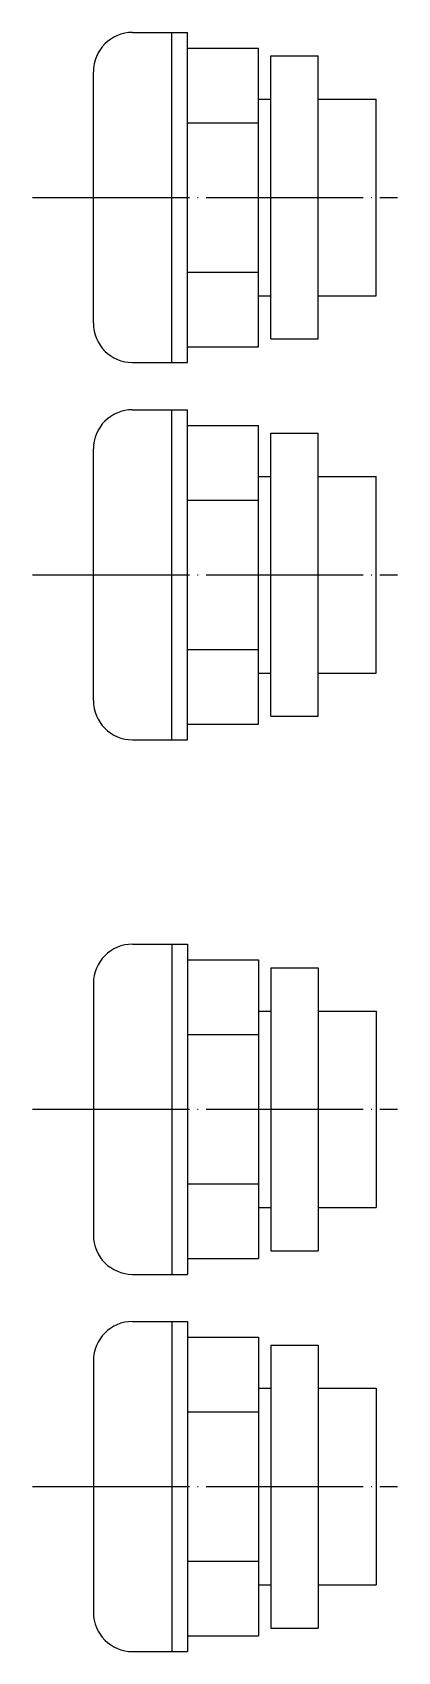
# Model space of a CAD drawing. Extents: x -774 to -266, y 124 to 330.
# Drawn here: x -773.7 to -727.2, y 124.1 to 330.1 of the extents above.
import ezdxf

# ---------------------------------------------------------------- set-up
doc = ezdxf.new("R2010")
doc.units = 0
doc.header["$MEASUREMENT"] = 0
doc.linetypes.add('CENTER', pattern=[22, 20, -1, 0, -1])
doc.layers.get('0').update_dxf_attribs({"linetype": 'CONTINUOUS'})

msp = doc.modelspace()

# ---------------------------------------------------------------- linework, layer by layer
at = {"color": 7, "linetype": 'CONTINUOUS'}
for p, q in [((-760.95, 330.08), (-753.95, 330.08)), ((-755.95, 288.08), (-755.95, 330.08)), ((-753.95, 288.08), (-753.95, 330.08)), ((-753.95, 328.08), (-744.95, 328.08)), ((-744.95, 290.08), (-744.95, 328.08)), ((-743.35, 327.08), (-737.35, 327.08)), ((-743.35, 291.08), (-743.35, 327.08)), ((-737.35, 291.08), (-737.35, 327.08)), ((-765.95, 293.08), (-765.95, 325.08)), ((-744.95, 321.58), (-743.35, 321.58)), ((-737.35, 321.58), (-729.95, 321.58)), ((-729.95, 296.58), (-729.95, 321.58)), ((-753.95, 318.58), (-744.95, 318.58)), ((-753.95, 299.58), (-744.95, 299.58)), ((-744.95, 296.58), (-743.35, 296.58)), ((-737.35, 296.58), (-729.95, 296.58)), ((-743.35, 291.08), (-737.35, 291.08)), ((-753.95, 290.08), (-744.95, 290.08)), ((-760.95, 288.08), (-753.95, 288.08)), ((-760.95, 282.08), (-753.95, 282.08)), ((-755.95, 240.08), (-755.95, 282.08)), ((-753.95, 240.08), (-753.95, 282.08)), ((-753.95, 280.08), (-744.95, 280.08)), ((-744.95, 242.08), (-744.95, 280.08)), ((-743.35, 279.08), (-737.35, 279.08)), ((-743.35, 243.08), (-743.35, 279.08)), ((-737.35, 243.08), (-737.35, 279.08)), ((-765.95, 245.08), (-765.95, 277.08)), ((-744.95, 273.58), (-743.35, 273.58)), ((-737.35, 273.58), (-729.95, 273.58)), ((-729.95, 248.58), (-729.95, 273.58)), ((-753.95, 270.58), (-744.95, 270.58)), ((-753.95, 251.58), (-744.95, 251.58)), ((-744.95, 248.58), (-743.35, 248.58)), ((-737.35, 248.58), (-729.95, 248.58)), ((-743.35, 243.08), (-737.35, 243.08)), ((-753.95, 242.08), (-744.95, 242.08)), ((-760.95, 240.08), (-753.95, 240.08)), ((-760.95, 214.08), (-753.95, 214.08)), ((-755.95, 214.08), (-755.95, 172.08)), ((-753.95, 214.08), (-753.95, 172.08)), ((-753.95, 212.08), (-744.95, 212.08)), ((-744.95, 212.08), (-744.95, 174.08)), ((-743.35, 211.08), (-737.35, 211.08)), ((-743.35, 211.08), (-743.35, 175.08)), ((-737.35, 211.08), (-737.35, 175.08)), ((-765.95, 209.08), (-765.95, 177.08)), ((-744.95, 205.58), (-743.35, 205.58)), ((-737.35, 205.58), (-729.95, 205.58)), ((-729.95, 205.58), (-729.95, 180.58)), ((-753.95, 202.58), (-744.95, 202.58)), ((-753.95, 183.58), (-744.95, 183.58)), ((-744.95, 180.58), (-743.35, 180.58)), ((-737.35, 180.58), (-729.95, 180.58)), ((-753.95, 174.08), (-744.95, 174.08)), ((-743.35, 175.08), (-737.35, 175.08)), ((-760.95, 172.08), (-753.95, 172.08)), ((-760.95, 166.08), (-753.95, 166.08)), ((-755.95, 166.08), (-755.95, 124.08)), ((-753.95, 166.08), (-753.95, 124.08)), ((-753.95, 164.08), (-744.95, 164.08)), ((-744.95, 164.08), (-744.95, 126.08)), ((-743.35, 163.08), (-737.35, 163.08)), ((-743.35, 163.08), (-743.35, 127.08)), ((-737.35, 163.08), (-737.35, 127.08)), ((-765.95, 161.08), (-765.95, 129.08)), ((-744.95, 157.58), (-743.35, 157.58)), ((-737.35, 157.58), (-729.95, 157.58)), ((-729.95, 157.58), (-729.95, 132.58)), ((-753.95, 154.58), (-744.95, 154.58)), ((-753.95, 135.58), (-744.95, 135.58)), ((-744.95, 132.58), (-743.35, 132.58)), ((-737.35, 132.58), (-729.95, 132.58)), ((-753.95, 126.08), (-744.95, 126.08)), ((-743.35, 127.08), (-737.35, 127.08)), ((-760.95, 124.08), (-753.95, 124.08))]:
    msp.add_line(p, q, dxfattribs=at)
at = {"color": 1, "linetype": 'CENTER'}
for p, q in [((-773.71, 309.08), (-727.23, 309.08)), ((-773.71, 261.08), (-727.23, 261.08)), ((-773.71, 193.08), (-727.23, 193.08)), ((-773.71, 145.08), (-727.23, 145.08))]:
    msp.add_line(p, q, dxfattribs=at)
at = {"color": 7, "linetype": 'CONTINUOUS'}
for centre, start, end in [((-760.95, 325.08), 90, 180), ((-760.95, 293.08), 180, 270), ((-760.95, 277.08), 90, 180), ((-760.95, 245.08), 180, 270), ((-760.95, 209.08), 90, 180), ((-760.95, 177.08), 180, 270), ((-760.95, 161.08), 90, 180), ((-760.95, 129.08), 180, 270)]:
    msp.add_arc(centre, 5, start, end, dxfattribs=at)

doc.saveas('drawing.dxf')
